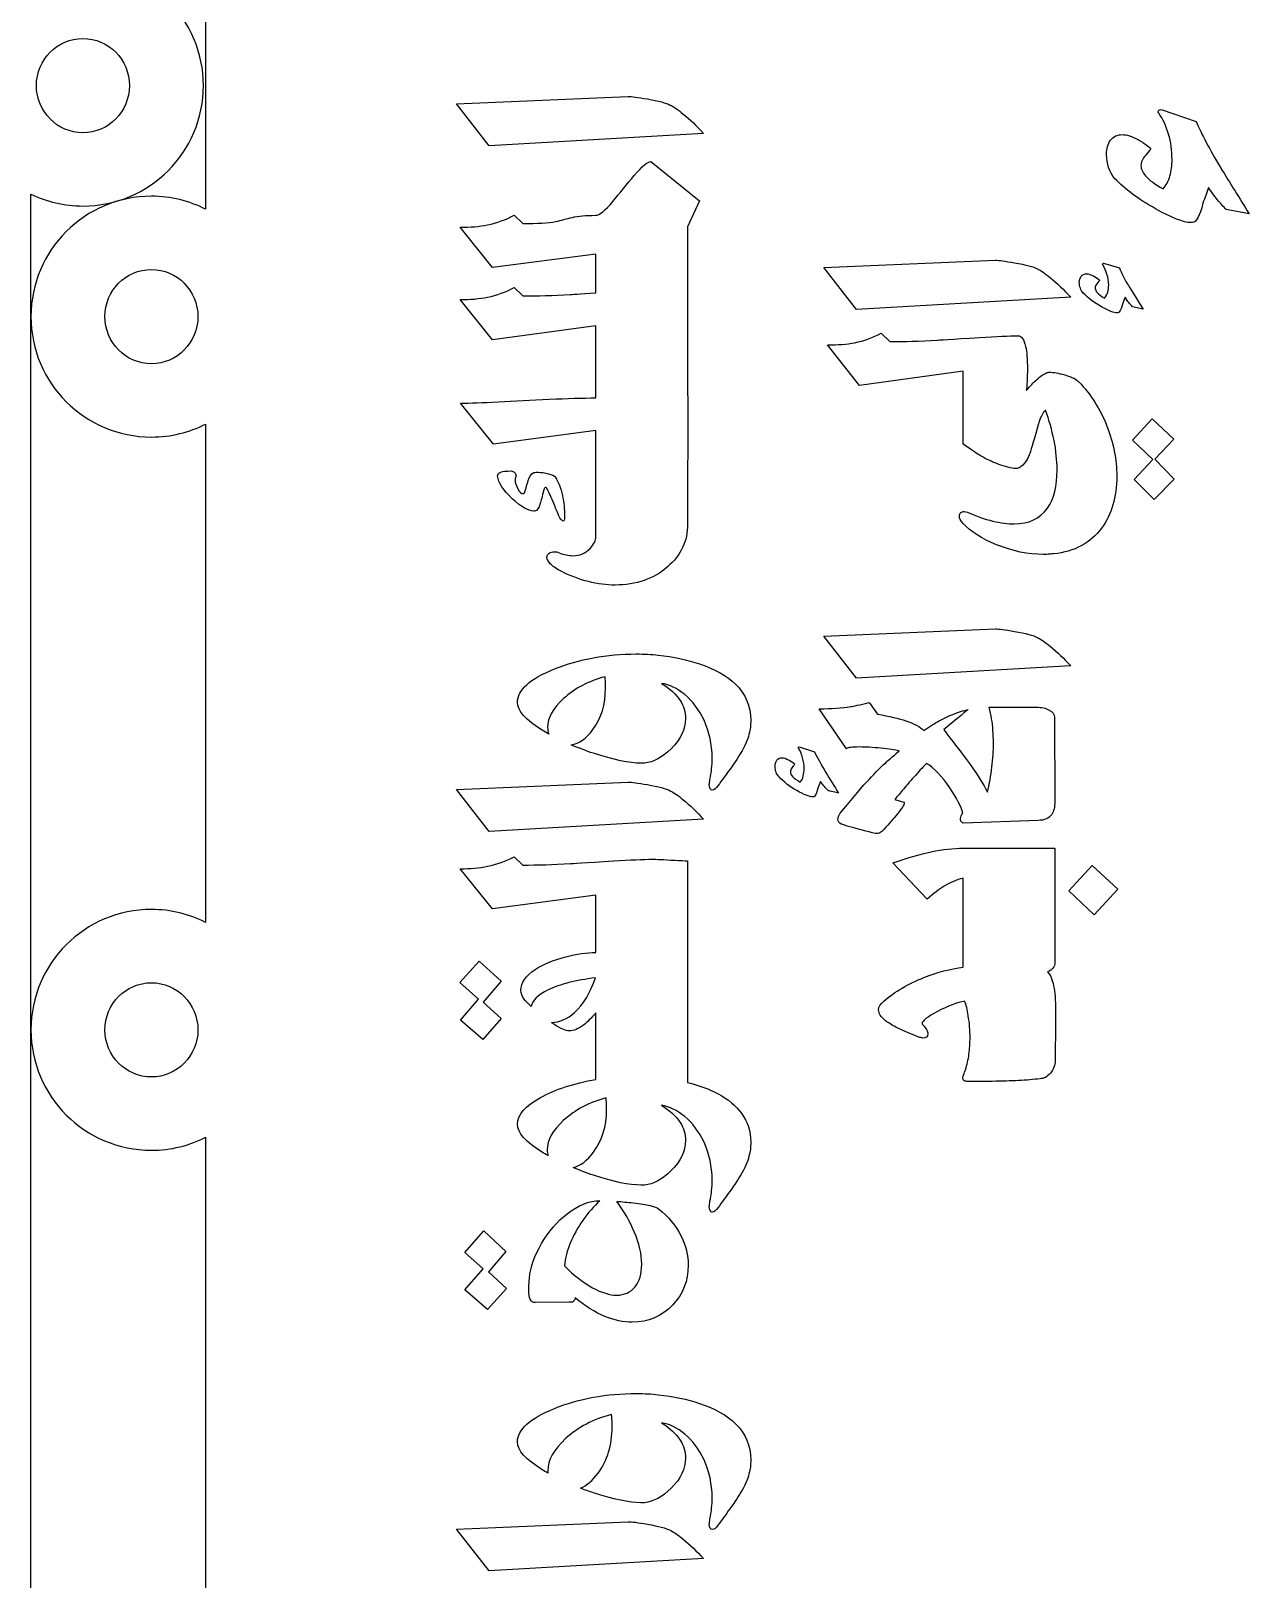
# Model space of a CAD drawing. Extents: x 0 to 978, y 1133 to 1701.
# Drawn here: x 637.2 to 744, y 1254.4 to 1390.2 of the extents above; entities that cross this region are included whole.
import ezdxf

# ---------------------------------------------------------------- set-up
doc = ezdxf.new("R2010")
doc.units = 0
doc.layers.add('H0115_Printing_02', color=7, linetype='CONTINUOUS')

msp = doc.modelspace()

# ---------------------------------------------------------------- linework, layer by layer
at = {"layer": 'H0115_Printing_02', "color": 1}
for points in [[(652.548984, 1434.769064), (652.548984, 1374.594066)], [(674.562983, 1383.834065), (689.611983, 1384.482065)], [(696.210983, 1381.240065), (677.427983, 1380.162065), (674.562983, 1383.834065)], [(736.329982, 1383.325065), (739.408982, 1382.298065)], [(691.591983, 1378.778066), (695.860983, 1375.324066), (694.819983, 1373.046066), (694.819983, 1367.359066)], [(637.237884, 1251.094669), (637.237884, 1375.912666)], [(744.046981, 1374.190066), (742.052981, 1374.564066)], [(686.773983, 1370.636066), (677.700983, 1369.488066), (674.886983, 1373.002066)], [(679.601983, 1374.054066), (680.355983, 1373.327066)], [(739.092982, 1373.420066), (738.915982, 1373.420066)], [(686.782983, 1369.506066), (686.782983, 1370.417066)], [(728.408982, 1366.869066), (709.623982, 1365.791066), (706.757982, 1369.463066), (721.807982, 1370.111066)], [(731.283982, 1369.866066), (732.676982, 1369.437066)], [(679.602983, 1367.709066), (680.355983, 1366.982066)], [(686.773983, 1358.035066), (686.773983, 1358.394066), (686.773983, 1359.445066), (686.773983, 1364.353066), (677.700983, 1363.144066), (674.886983, 1366.658066)], [(694.819983, 1367.359066), (694.819983, 1366.079066), (694.819983, 1358.394066), (694.793983, 1358.394066), (694.793983, 1358.227066), (694.845983, 1358.227066), (694.819983, 1346.984066)], [(732.544982, 1365.493066), (732.483982, 1365.493066)], [(734.769982, 1365.817066), (733.823982, 1366.036066)], [(711.797982, 1363.723066), (712.551982, 1362.978066)], [(718.968982, 1353.986066), (718.968982, 1359.595066), (718.968982, 1360.375066), (709.895982, 1359.113066), (707.081982, 1362.680066)], [(686.773983, 1345.889066), (686.773983, 1355.169066), (677.805983, 1353.986066), (674.912983, 1357.579066)], [(652.548984, 1355.740066), (652.548984, 1312.030067)], [(681.400983, 1348.115066), (681.321983, 1348.115066)], [(684.030983, 1347.685066), (684.030983, 1347.571066)], [(728.406982, 1334.533067), (709.623982, 1333.455067), (706.757982, 1337.127067), (721.806982, 1337.775067)], [(687.618983, 1332.567067), (687.618983, 1332.819067)], [(710.729982, 1331.308067), (711.457982, 1330.291067)], [(721.261982, 1330.904067), (725.139982, 1330.904067), (725.402982, 1330.904067)], [(708.740982, 1327.259067), (706.355982, 1330.773067)], [(726.988982, 1330.020067), (727.015982, 1322.615067)], [(704.612982, 1327.417067), (705.952982, 1326.987067)], [(691.033983, 1325.997067), (690.717983, 1325.997067)], [(674.562983, 1323.684067), (689.611983, 1324.332067)], [(696.210983, 1321.090067), (677.427983, 1320.012067), (674.562983, 1323.684067)], [(705.873982, 1323.044067), (705.794982, 1323.044067)], [(712.982982, 1322.807067), (713.762982, 1322.562067)], [(725.542982, 1320.976067), (718.968982, 1320.739067)], [(711.369982, 1319.828067), (711.291982, 1319.828067)], [(679.602983, 1317.786067), (680.355983, 1317.059067)], [(694.819983, 1317.435067), (694.819983, 1309.391067), (694.819983, 1308.470067), (694.819983, 1298.718068), (694.793983, 1298.718068), (694.793983, 1297.999068)], [(715.830982, 1314.062067), (712.822982, 1317.252067)], [(718.967982, 1318.540067), (727.015982, 1318.540067), (727.015982, 1310.732067)], [(686.773983, 1309.391067), (686.773983, 1314.429067), (677.700983, 1313.220067), (674.886983, 1316.734067)], [(718.968982, 1308.103067), (718.968982, 1308.593067), (718.968982, 1310.732067), (718.968982, 1315.911067)], [(727.015982, 1310.732067), (727.015982, 1308.593067), (727.015982, 1308.506067)], [(686.773983, 1298.253068), (686.773983, 1298.718068), (686.773983, 1299.795068), (686.773983, 1304.107067)], [(715.375982, 1303.143067), (715.427982, 1303.064067)], [(687.709983, 1295.595068), (687.709983, 1295.853068)], [(652.548984, 1293.176068), (652.548984, 1233.086069)], [(691.033983, 1288.982068), (690.717983, 1288.982068)], [(684.573983, 1278.702068), (684.433983, 1278.702068), (681.488983, 1278.676068), (681.436983, 1278.676068)], [(688.198983, 1267.748068), (688.198983, 1268.028068)], [(691.033983, 1261.124068), (690.717983, 1261.124068)], [(696.210983, 1256.216069), (677.427983, 1255.138069), (674.562983, 1258.810069), (689.611983, 1259.459069)]]:
    msp.add_lwpolyline(points, dxfattribs=at)
for points in [[(637.715884, 1385.432665)], [(740.000981, 1375.117066)], [(723.482982, 1369.892066)], [(643.725984, 1365.167066)], [(735.560982, 1356.212066), (737.453982, 1354.416066), (735.788982, 1352.672066), (737.486982, 1350.902066), (735.735982, 1349.132066), (733.983982, 1350.875066), (735.621982, 1352.646066), (733.816982, 1354.337066)], [(683.754983, 1347.330066)], [(726.376982, 1348.378066)], [(696.923983, 1325.510067)], [(706.249982, 1323.815067)], [(730.280982, 1317.019067), (732.543982, 1314.947067), (730.475982, 1312.693067), (728.249982, 1314.791067)], [(676.543983, 1308.637067), (678.455983, 1306.868067), (676.895983, 1305.045067), (678.482983, 1303.599067), (676.869983, 1301.767067), (674.888983, 1303.459067), (676.466983, 1305.281067), (674.833983, 1306.762067)], [(643.725984, 1302.603067)], [(694.162983, 1294.476068)], [(675.289983, 1279.806068), (676.893983, 1281.629068), (675.289983, 1283.075068), (676.946983, 1284.986068), (678.885983, 1283.154068), (677.351983, 1281.384068), (678.937983, 1279.912068), (677.271983, 1278.063068)], [(689.963983, 1276.958068)], [(692.242983, 1270.597068)], [(694.440983, 1257.916069)]]:
    msp.add_lwpolyline(points, close=True, dxfattribs=at)
for points in [[(652.356884, 1385.432665), (652.356884, 1391.266665), (647.626884, 1395.995665), (641.791884, 1395.995665)], [(637.715884, 1385.432665), (637.715884, 1387.714665), (639.540884, 1389.564665), (641.791884, 1389.564665)], [(641.791884, 1389.564665), (644.042884, 1389.564665), (645.867884, 1387.714665), (645.867884, 1385.432665)], [(641.791884, 1381.300665), (639.540884, 1381.300665), (637.715884, 1383.150665), (637.715884, 1385.432665)], [(645.867884, 1385.432665), (645.867884, 1383.150665), (644.042884, 1381.300665), (641.791884, 1381.300665)], [(641.791884, 1374.869666), (647.626884, 1374.869666), (652.356884, 1379.598666), (652.356884, 1385.432665)], [(689.611983, 1384.482065), (689.891983, 1384.482065), (690.449983, 1384.409065), (691.285983, 1384.263065)], [(691.285983, 1384.263065), (692.284983, 1384.088065), (692.953983, 1383.910065), (693.292983, 1383.729065)], [(693.292983, 1383.729065), (693.573983, 1383.600065), (693.955983, 1383.337065), (694.440983, 1382.940065)], [(694.440983, 1382.940065), (695.025983, 1382.461065), (695.615983, 1381.894065), (696.210983, 1381.240065)], [(736.132982, 1383.008065), (736.053982, 1383.087065), (736.043982, 1383.161065), (736.103982, 1383.225065)], [(736.103982, 1383.225065), (736.161982, 1383.291065), (736.238982, 1383.325065), (736.329982, 1383.325065)], [(736.991982, 1381.174065), (736.787982, 1381.871065), (736.501982, 1382.482065), (736.132982, 1383.008065)], [(731.909982, 1380.651065), (732.145982, 1380.974065), (732.489982, 1381.134065), (732.936982, 1381.134065)], [(732.936982, 1381.134065), (733.304982, 1381.134065), (733.764982, 1380.987065), (734.316982, 1380.691065)], [(737.296982, 1378.965066), (737.296982, 1379.740066), (737.195982, 1380.477065), (736.991982, 1381.174065)], [(739.408982, 1382.298065), (739.881982, 1381.180065), (740.592981, 1379.832066), (741.539981, 1378.253066)], [(731.554982, 1379.398066), (731.554982, 1379.911066), (731.672982, 1380.329065), (731.909982, 1380.651065)], [(734.316982, 1380.691065), (734.869982, 1380.394065), (735.238982, 1380.122065), (735.422982, 1379.872066)], [(735.422982, 1379.872066), (735.264982, 1379.675066), (735.120982, 1379.496066), (734.988982, 1379.339066)], [(690.137983, 1377.550066), (690.832983, 1378.368066), (691.317983, 1378.778066), (691.591983, 1378.778066)], [(732.285982, 1377.267066), (731.797982, 1377.872066), (731.554982, 1378.583066), (731.554982, 1379.398066)], [(734.988982, 1379.339066), (734.712982, 1379.010066), (734.573982, 1378.708066), (734.573982, 1378.432066)], [(734.573982, 1378.432066), (734.573982, 1378.128066), (734.704982, 1377.826066), (734.968982, 1377.523066)], [(737.109982, 1377.504066), (737.234982, 1377.951066), (737.296982, 1378.437066), (737.296982, 1378.965066)], [(688.270983, 1375.272066), (688.895983, 1376.032066), (689.517983, 1376.791066), (690.137983, 1377.550066)], [(735.856982, 1374.624066), (734.316982, 1375.492066), (733.126982, 1376.373066), (732.285982, 1377.267066)], [(734.968982, 1377.523066), (735.297982, 1377.142066), (735.810982, 1376.761066), (736.507982, 1376.379066)], [(736.507982, 1376.379066), (736.783982, 1376.682066), (736.984982, 1377.058066), (737.109982, 1377.504066)], [(741.539981, 1378.253066), (742.381981, 1376.899066), (743.217981, 1375.544066), (744.046981, 1374.190066)], [(637.237884, 1375.912666), (638.617884, 1375.251666), (640.158884, 1374.869666), (641.791884, 1374.869666)], [(647.801984, 1375.729066), (641.967984, 1375.729066), (637.237984, 1371.000066), (637.237984, 1365.167066)], [(652.548984, 1374.594066), (651.120984, 1375.314066), (649.510984, 1375.729066), (647.801984, 1375.729066)], [(740.494981, 1376.498066), (740.336981, 1376.037066), (740.172981, 1375.577066), (740.000981, 1375.117066)], [(741.283981, 1375.413066), (740.994981, 1375.768066), (740.731981, 1376.129066), (740.494981, 1376.498066)], [(686.771983, 1374.054066), (687.069983, 1374.054066), (687.569983, 1374.460066), (688.270983, 1375.272066)], [(738.915982, 1373.420066), (738.310982, 1373.420066), (737.291982, 1373.820066), (735.856982, 1374.624066)], [(740.000981, 1375.117066), (739.723982, 1373.986066), (739.421982, 1373.420066), (739.092982, 1373.420066)], [(742.052981, 1374.564066), (741.789981, 1374.827066), (741.533981, 1375.110066), (741.283981, 1375.413066)], [(674.886983, 1373.002066), (675.762983, 1373.002066), (676.557983, 1373.075066), (677.270983, 1373.221066)], [(677.270983, 1373.221066), (678.094983, 1373.391066), (678.871983, 1373.668066), (679.601983, 1374.054066)], [(680.355983, 1373.327066), (681.623983, 1373.327066), (682.593983, 1373.388066), (683.265983, 1373.511066)], [(683.265983, 1373.511066), (683.727983, 1373.627066), (684.208983, 1373.747066), (684.711983, 1373.870066)], [(684.711983, 1373.870066), (685.214983, 1373.993066), (685.900983, 1374.054066), (686.771983, 1374.054066)], [(686.782983, 1370.417066), (686.776983, 1370.551066), (686.773983, 1370.624066), (686.773983, 1370.636066)], [(643.725984, 1365.167066), (643.725984, 1367.449066), (645.550984, 1369.299066), (647.801984, 1369.299066)], [(647.801984, 1369.299066), (650.052984, 1369.299066), (651.877984, 1367.449066), (651.877984, 1365.167066)], [(686.777983, 1367.609066), (686.780983, 1368.132066), (686.782983, 1368.764066), (686.782983, 1369.506066)], [(721.807982, 1370.111066), (722.088982, 1370.111066), (722.646982, 1370.038066), (723.482982, 1369.892066)], [(723.482982, 1369.892066), (724.481982, 1369.717066), (725.150982, 1369.539066), (725.489982, 1369.357066)], [(725.489982, 1369.357066), (725.770982, 1369.229066), (726.153982, 1368.966066), (726.637982, 1368.569066)], [(729.329982, 1368.705066), (729.440982, 1368.853066), (729.606982, 1368.928066), (729.828982, 1368.928066)], [(729.828982, 1368.928066), (729.974982, 1368.928066), (730.178982, 1368.855066), (730.442982, 1368.709066)], [(731.204982, 1369.760066), (731.192982, 1369.795066), (731.219982, 1369.830066), (731.283982, 1369.866066)], [(731.585982, 1368.906066), (731.483982, 1369.231066), (731.356982, 1369.515066), (731.204982, 1369.760066)], [(731.739982, 1367.938066), (731.739982, 1368.259066), (731.688982, 1368.582066), (731.585982, 1368.906066)], [(732.676982, 1369.437066), (732.857982, 1368.998066), (733.082982, 1368.545066), (733.350982, 1368.078066)], [(677.270983, 1366.877066), (678.094983, 1367.047066), (678.872983, 1367.324066), (679.602983, 1367.709066)], [(686.776983, 1367.253066), (686.777983, 1367.373066), (686.777983, 1367.487066), (686.777983, 1367.609066)], [(726.637982, 1368.569066), (727.222982, 1368.090066), (727.812982, 1367.523066), (728.408982, 1366.869066)], [(729.162982, 1368.148066), (729.162982, 1368.370066), (729.218982, 1368.556066), (729.329982, 1368.705066)], [(729.254982, 1367.657066), (729.192982, 1367.827066), (729.162982, 1367.991066), (729.162982, 1368.148066)], [(729.512982, 1367.237066), (729.401982, 1367.348066), (729.315982, 1367.488066), (729.254982, 1367.657066)], [(730.442982, 1368.709066), (730.664982, 1368.586066), (730.827982, 1368.473066), (730.933982, 1368.367066)], [(730.696982, 1368.034066), (730.603982, 1367.912066), (730.556982, 1367.798066), (730.556982, 1367.693066)], [(730.556982, 1367.693066), (730.556982, 1367.558066), (730.615982, 1367.418066), (730.735982, 1367.272066)], [(730.933982, 1368.367066), (730.938982, 1368.355066), (730.859982, 1368.245066), (730.696982, 1368.034066)], [(731.651982, 1367.311066), (731.710982, 1367.501066), (731.739982, 1367.710066), (731.739982, 1367.938066)], [(733.350982, 1368.078066), (733.397982, 1367.991066), (733.870982, 1367.237066), (734.769982, 1365.817066)], [(674.886983, 1366.658066), (675.763983, 1366.658066), (676.557983, 1366.731066), (677.270983, 1366.877066)], [(680.355983, 1366.982066), (681.606983, 1366.982066), (683.006983, 1367.026066), (684.554983, 1367.114066)], [(684.554983, 1367.114066), (684.564983, 1367.114066), (685.309983, 1367.160066), (686.776983, 1367.253066)], [(731.124982, 1366.028066), (730.447982, 1366.413066), (729.910982, 1366.816066), (729.512982, 1367.237066)], [(730.735982, 1367.272066), (730.855982, 1367.126066), (731.064982, 1366.962066), (731.362982, 1366.781066)], [(731.362982, 1366.781066), (731.496982, 1366.944066), (731.593982, 1367.121066), (731.651982, 1367.311066)], [(732.947982, 1366.273066), (732.818982, 1365.776066), (732.684982, 1365.516066), (732.544982, 1365.493066)], [(733.184982, 1366.869066), (733.101982, 1366.670066), (733.023982, 1366.471066), (732.947982, 1366.273066)], [(733.499982, 1366.395066), (733.411982, 1366.506066), (733.306982, 1366.664066), (733.184982, 1366.869066)], [(733.823982, 1366.036066), (733.695982, 1366.165066), (733.587982, 1366.285066), (733.499982, 1366.395066)], [(637.237984, 1365.167066), (637.237984, 1359.333066), (641.967984, 1354.604066), (647.801984, 1354.604066)], [(647.801984, 1361.035066), (645.550984, 1361.035066), (643.725984, 1362.885066), (643.725984, 1365.167066)], [(651.877984, 1365.167066), (651.877984, 1362.885066), (650.052984, 1361.035066), (647.801984, 1361.035066)], [(732.483982, 1365.493066), (732.208982, 1365.493066), (731.755982, 1365.671066), (731.124982, 1366.028066)], [(709.465982, 1362.881066), (710.295982, 1363.045066), (711.072982, 1363.325066), (711.797982, 1363.723066)], [(720.414982, 1363.345066), (721.881982, 1363.439066), (723.009982, 1363.486066), (723.798982, 1363.486066)], [(723.798982, 1363.486066), (724.102982, 1363.486066), (724.321982, 1363.173066), (724.455982, 1362.548066)], [(707.081982, 1362.680066), (707.992982, 1362.680066), (708.787982, 1362.747066), (709.465982, 1362.881066)], [(712.551982, 1362.978066), (713.790982, 1362.978066), (715.172982, 1363.021066), (716.697982, 1363.109066)], [(716.697982, 1363.109066), (716.703982, 1363.109066), (717.942982, 1363.188066), (720.414982, 1363.345066)], [(724.455982, 1362.548066), (724.561982, 1362.064066), (724.613982, 1361.409066), (724.613982, 1360.585066)], [(724.517982, 1358.710066), (724.843982, 1359.078066), (725.144982, 1359.385066), (725.418982, 1359.630066)], [(724.582982, 1359.485066), (724.562982, 1359.126066), (724.540982, 1358.868066), (724.517982, 1358.710066)], [(724.613982, 1360.585066), (724.613982, 1360.211066), (724.603982, 1359.845066), (724.582982, 1359.485066)], [(725.418982, 1359.630066), (725.763982, 1359.940066), (726.069982, 1360.150066), (726.338982, 1360.261066)], [(726.338982, 1360.261066), (726.350982, 1360.261066), (726.380982, 1360.267066), (726.430982, 1360.278066)], [(726.430982, 1360.278066), (726.479982, 1360.290066), (726.513982, 1360.296066), (726.530982, 1360.296066)], [(726.530982, 1360.296066), (726.880982, 1360.296066), (727.333982, 1360.214066), (727.888982, 1360.051066)], [(727.888982, 1360.051066), (728.517982, 1359.864066), (728.932982, 1359.659066), (729.130982, 1359.437066)], [(729.130982, 1359.437066), (730.181982, 1358.351066), (731.001982, 1357.054066), (731.591982, 1355.547066)], [(682.675983, 1357.917066), (684.239983, 1357.995066), (685.604983, 1358.035066), (686.773983, 1358.035066)], [(674.912983, 1357.579066), (675.713983, 1357.579066), (676.816983, 1357.615066), (678.221983, 1357.689066)], [(678.221983, 1357.689066), (679.627983, 1357.762066), (681.111983, 1357.838066), (682.675983, 1357.917066)], [(726.201982, 1356.966066), (725.961982, 1356.802066), (725.716982, 1356.265066), (725.465982, 1355.354066)], [(726.945982, 1354.315066), (726.764982, 1355.212066), (726.516982, 1356.096066), (726.201982, 1356.966066)], [(647.801984, 1354.604066), (649.510984, 1354.604066), (651.120984, 1355.019066), (652.548984, 1355.740066)], [(725.465982, 1355.354066), (725.121982, 1354.097066), (724.887982, 1353.324066), (724.764982, 1353.031066)], [(731.591982, 1355.547066), (732.163982, 1354.091066), (732.448982, 1352.634066), (732.448982, 1351.173066)], [(720.387982, 1353.031066), (720.071982, 1353.218066), (719.599982, 1353.537066), (718.968982, 1353.986066)], [(727.216982, 1351.735066), (727.216982, 1352.558066), (727.126982, 1353.418066), (726.945982, 1354.315066)], [(721.757982, 1352.339066), (721.311982, 1352.520066), (720.854982, 1352.751066), (720.387982, 1353.031066)], [(724.764982, 1353.031066), (724.432982, 1352.237066), (724.026982, 1351.839066), (723.548982, 1351.839066)], [(678.157983, 1351.200066), (678.157983, 1351.345066), (678.246983, 1351.454066), (678.425983, 1351.524066)], [(679.437983, 1349.192066), (678.648983, 1349.934066), (678.222983, 1350.603066), (678.157983, 1351.200066)], [(678.425983, 1351.524066), (678.603983, 1351.594066), (678.908983, 1351.629066), (679.341983, 1351.629066)], [(679.341983, 1351.629066), (679.446983, 1351.617066), (679.543983, 1351.572066), (679.634983, 1351.493066)], [(679.634983, 1351.493066), (679.725983, 1351.414066), (679.770983, 1351.325066), (679.770983, 1351.226066)], [(679.770983, 1351.226066), (679.752983, 1351.173066), (679.743983, 1351.135066), (679.743983, 1351.111066)], [(680.839983, 1350.788066), (680.950983, 1351.161066), (681.093983, 1351.387066), (681.269983, 1351.463066)], [(681.269983, 1351.463066), (681.298983, 1351.486066), (681.349983, 1351.500066), (681.422983, 1351.506066)], [(681.422983, 1351.506066), (681.495983, 1351.512066), (681.587983, 1351.515066), (681.698983, 1351.515066)], [(681.698983, 1351.515066), (681.996983, 1351.515066), (682.300983, 1351.474066), (682.610983, 1351.392066)], [(682.610983, 1351.392066), (682.919983, 1351.310066), (683.127983, 1351.200066), (683.232983, 1351.059066)], [(723.311982, 1351.866066), (722.722982, 1352.000066), (722.204982, 1352.158066), (721.757982, 1352.339066)], [(723.548982, 1351.839066), (723.442982, 1351.839066), (723.364982, 1351.848066), (723.311982, 1351.866066)], [(726.376982, 1348.378066), (726.936982, 1349.190066), (727.216982, 1350.309066), (727.216982, 1351.735066)], [(679.743983, 1351.111066), (679.708983, 1351.007066), (679.691983, 1350.919066), (679.691983, 1350.849066)], [(679.691983, 1350.849066), (679.691983, 1350.598066), (679.773983, 1350.332066), (679.936983, 1350.052066)], [(679.936983, 1350.052066), (680.100983, 1349.771066), (680.249983, 1349.631066), (680.383983, 1349.631066)], [(680.550983, 1349.798066), (680.696983, 1350.299066), (680.792983, 1350.630066), (680.839983, 1350.788066)], [(682.206983, 1349.964066), (682.061983, 1349.397066), (681.958983, 1348.997066), (681.900983, 1348.763066)], [(682.356983, 1350.183066), (682.303983, 1350.183066), (682.253983, 1350.110066), (682.206983, 1349.964066)], [(682.531983, 1350.017066), (682.461983, 1350.127066), (682.402983, 1350.183066), (682.356983, 1350.183066)], [(683.101983, 1348.728066), (682.867983, 1349.289066), (682.677983, 1349.718066), (682.531983, 1350.017066)], [(683.232983, 1351.059066), (683.489983, 1350.679066), (683.691983, 1350.148066), (683.837983, 1349.464066)], [(732.448982, 1351.173066), (732.448982, 1349.339066), (732.005982, 1347.823066), (731.118982, 1346.625066)], [(681.321983, 1348.115066), (680.830983, 1348.115066), (680.203983, 1348.474066), (679.437983, 1349.192066)], [(680.383983, 1349.631066), (680.466983, 1349.631066), (680.520983, 1349.686066), (680.550983, 1349.798066)], [(681.900983, 1348.763066), (681.794983, 1348.360066), (681.628983, 1348.144066), (681.400983, 1348.115066)], [(683.574983, 1347.571066), (683.370983, 1348.074066), (683.212983, 1348.459066), (683.101983, 1348.728066)], [(683.837983, 1349.464066), (683.965983, 1348.862066), (684.030983, 1348.269066), (684.030983, 1347.685066)], [(683.754983, 1347.330066), (683.692983, 1347.397066), (683.632983, 1347.478066), (683.574983, 1347.571066)], [(683.907983, 1347.230066), (683.866983, 1347.230066), (683.815983, 1347.263066), (683.754983, 1347.330066)], [(684.030983, 1347.571066), (684.030983, 1347.343066), (683.989983, 1347.230066), (683.907983, 1347.230066)], [(718.644982, 1347.686066), (718.656982, 1347.808066), (718.699982, 1347.905066), (718.776982, 1347.975066)], [(718.968982, 1347.011066), (718.752982, 1347.250066), (718.644982, 1347.476066), (718.644982, 1347.686066)], [(718.776982, 1347.975066), (718.852982, 1348.045066), (718.951982, 1348.074066), (719.073982, 1348.062066)], [(719.073982, 1348.062066), (719.178982, 1348.062066), (719.269982, 1348.045066), (719.345982, 1348.010066)], [(719.345982, 1348.010066), (720.127982, 1347.665066), (720.869982, 1347.408066), (721.573982, 1347.239066)], [(721.573982, 1347.239066), (722.276982, 1347.069066), (722.899982, 1346.985066), (723.442982, 1346.985066)], [(723.442982, 1346.985066), (724.756982, 1346.985066), (725.733982, 1347.449066), (726.376982, 1348.378066)], [(686.265983, 1344.829066), (686.604983, 1345.185066), (686.773983, 1345.538066), (686.773983, 1345.889066)], [(694.819983, 1346.984066), (694.819983, 1345.500066), (694.232983, 1344.244066), (693.058983, 1343.216066)], [(721.902982, 1345.162066), (720.629982, 1345.687066), (719.652982, 1346.304066), (718.968982, 1347.011066)], [(731.118982, 1346.625066), (730.142982, 1345.305066), (728.738982, 1344.548066), (726.904982, 1344.356066)], [(682.478983, 1344.058066), (682.490983, 1344.209066), (682.556983, 1344.329066), (682.675983, 1344.416066)], [(682.675983, 1344.416066), (682.795983, 1344.504066), (682.951983, 1344.548066), (683.144983, 1344.548066)], [(683.144983, 1344.548066), (683.267983, 1344.548066), (683.402983, 1344.518066), (683.548983, 1344.460066)], [(683.548983, 1344.460066), (683.980983, 1344.285066), (684.383983, 1344.197066), (684.757983, 1344.197066)], [(684.757983, 1344.197066), (685.359983, 1344.197066), (685.861983, 1344.408066), (686.265983, 1344.829066)], [(726.020982, 1344.303066), (724.671982, 1344.303066), (723.298982, 1344.589066), (721.902982, 1345.162066)], [(682.763983, 1343.492066), (682.573983, 1343.699066), (682.478983, 1343.888066), (682.478983, 1344.058066)], [(683.661983, 1342.857066), (683.253983, 1343.073066), (682.953983, 1343.285066), (682.763983, 1343.492066)], [(693.058983, 1343.216066), (691.842983, 1342.153066), (690.311983, 1341.621066), (688.465983, 1341.621066)], [(726.440982, 1344.320066), (726.282982, 1344.309066), (726.142982, 1344.303066), (726.020982, 1344.303066)], [(726.904982, 1344.356066), (726.753982, 1344.344066), (726.597982, 1344.332066), (726.440982, 1344.320066)], [(686.129983, 1341.919066), (685.331983, 1342.117066), (684.509983, 1342.430066), (683.661983, 1342.857066)], [(688.465983, 1341.621066), (687.705983, 1341.621066), (686.927983, 1341.720066), (686.129983, 1341.919066)], [(721.806982, 1337.775067), (722.086982, 1337.775067), (722.645982, 1337.702067), (723.480982, 1337.556067)], [(723.480982, 1337.556067), (724.479982, 1337.381067), (725.149982, 1337.203067), (725.487982, 1337.021067)], [(725.487982, 1337.021067), (725.768982, 1336.893067), (726.150982, 1336.630067), (726.636982, 1336.233067)], [(683.144983, 1334.265067), (685.306983, 1335.138067), (687.696983, 1335.575067), (690.314983, 1335.575067)], [(690.314983, 1335.575067), (691.033983, 1335.575067), (691.676983, 1335.540067), (692.242983, 1335.470067)], [(692.242983, 1335.470067), (693.581983, 1335.324067), (694.784983, 1335.070067), (695.854983, 1334.708067)], [(726.636982, 1336.233067), (727.220982, 1335.753067), (727.810982, 1335.186067), (728.406982, 1334.533067)], [(679.901983, 1331.334067), (679.901983, 1332.414067), (680.983983, 1333.392067), (683.144983, 1334.265067)], [(687.573983, 1333.573067), (686.133983, 1333.199067), (684.924983, 1332.562067), (683.947983, 1331.665067)], [(687.618983, 1332.819067), (687.618983, 1333.085067), (687.603983, 1333.337067), (687.573983, 1333.573067)], [(695.854983, 1334.708067), (697.215983, 1334.252067), (698.267983, 1333.659067), (699.009983, 1332.928067)], [(686.508983, 1328.941067), (687.248983, 1329.947067), (687.618983, 1331.156067), (687.618983, 1332.567067)], [(694.565983, 1332.008067), (693.905983, 1332.563067), (693.230983, 1332.893067), (692.540983, 1332.999067)], [(692.540983, 1332.999067), (693.277983, 1332.531067), (693.817983, 1332.029067), (694.162983, 1331.491067)], [(699.009983, 1332.928067), (699.903983, 1332.052067), (700.350982, 1330.995067), (700.350982, 1329.756067)], [(682.057983, 1328.888067), (680.620983, 1329.777067), (679.901983, 1330.592067), (679.901983, 1331.334067)], [(683.947983, 1331.665067), (683.010983, 1330.806067), (682.541983, 1329.962067), (682.541983, 1329.133067)], [(694.162983, 1331.491067), (694.478983, 1331.000067), (694.635983, 1330.475067), (694.635983, 1329.914067)], [(696.257983, 1329.756067), (695.830983, 1330.668067), (695.266983, 1331.418067), (694.565983, 1332.008067)], [(706.355982, 1330.773067), (707.431982, 1330.773067), (708.351982, 1330.834067), (709.116982, 1330.957067)], [(709.116982, 1330.957067), (709.350982, 1330.993067), (709.888982, 1331.109067), (710.729982, 1331.308067)], [(721.475982, 1329.895067), (721.420982, 1330.217067), (721.348982, 1330.554067), (721.261982, 1330.904067)], [(725.402982, 1330.904067), (725.852982, 1330.904067), (726.229982, 1330.823067), (726.532982, 1330.659067)], [(694.635983, 1329.914067), (694.635983, 1328.979067), (694.215983, 1328.097067), (693.373983, 1327.267067)], [(696.967983, 1326.452067), (696.967983, 1327.644067), (696.730983, 1328.746067), (696.257983, 1329.756067)], [(700.350982, 1329.756067), (700.350982, 1329.528067), (700.344982, 1329.350067), (700.332982, 1329.222067)], [(711.457982, 1330.291067), (712.497982, 1330.116067), (713.329982, 1329.923067), (713.955982, 1329.713067)], [(713.955982, 1329.713067), (714.679982, 1329.473067), (715.205982, 1329.190067), (715.532982, 1328.863067)], [(715.532982, 1328.863067), (716.012982, 1329.196067), (716.461982, 1329.476067), (716.882982, 1329.704067)], [(716.882982, 1329.704067), (717.513982, 1330.049067), (718.139982, 1330.324067), (718.758982, 1330.528067)], [(719.299982, 1330.607067), (718.627982, 1330.054067), (717.955982, 1329.501067), (717.282982, 1328.946067)], [(718.758982, 1330.528067), (718.982982, 1330.601067), (719.193982, 1330.641067), (719.409982, 1330.693067)], [(719.409982, 1330.693067), (719.372982, 1330.663067), (719.336982, 1330.637067), (719.299982, 1330.607067)], [(721.633982, 1327.740067), (721.633982, 1328.557067), (721.582982, 1329.276067), (721.475982, 1329.895067)], [(726.532982, 1330.659067), (726.836982, 1330.496067), (726.988982, 1330.283067), (726.988982, 1330.020067)], [(682.650983, 1328.549067), (682.451983, 1328.662067), (682.245983, 1328.772067), (682.057983, 1328.888067)], [(682.541983, 1329.133067), (682.541983, 1328.924067), (682.578983, 1328.730067), (682.650983, 1328.549067)], [(684.618983, 1327.593067), (685.299983, 1327.721067), (685.930983, 1328.157067), (686.508983, 1328.941067)], [(700.236982, 1328.705067), (700.148982, 1328.237067), (699.932983, 1327.700067), (699.587983, 1327.092067)], [(700.332982, 1329.222067), (700.321982, 1329.093067), (700.288982, 1328.920067), (700.236982, 1328.705067)], [(717.282982, 1328.946067), (718.034982, 1327.958067), (718.666982, 1327.121067), (719.181982, 1326.435067)], [(686.567983, 1326.860067), (685.874983, 1327.087067), (685.232983, 1327.334067), (684.618983, 1327.593067)], [(690.717983, 1325.997067), (689.707983, 1325.997067), (688.323983, 1326.285067), (686.567983, 1326.860067)], [(693.373983, 1327.267067), (692.602983, 1326.508067), (691.822983, 1326.085067), (691.033983, 1325.997067)], [(699.587983, 1327.092067), (699.324983, 1326.625067), (698.968983, 1326.079067), (698.518983, 1325.454067)], [(704.532982, 1327.311067), (704.491982, 1327.352067), (704.490982, 1327.380067), (704.528982, 1327.395067)], [(704.528982, 1327.395067), (704.566982, 1327.409067), (704.594982, 1327.417067), (704.612982, 1327.417067)], [(704.903982, 1326.475067), (704.813982, 1326.793067), (704.690982, 1327.072067), (704.532982, 1327.311067)], [(705.952982, 1326.987067), (706.180982, 1326.485067), (706.508982, 1325.883067), (706.934982, 1325.182067)], [(709.134982, 1327.386067), (708.953982, 1327.365067), (708.821982, 1327.324067), (708.740982, 1327.259067)], [(709.870982, 1327.417067), (709.561982, 1327.417067), (709.316982, 1327.406067), (709.134982, 1327.386067)], [(711.773982, 1327.303067), (711.059982, 1327.379067), (710.425982, 1327.417067), (709.870982, 1327.417067)], [(713.359982, 1327.066067), (713.014982, 1327.148067), (712.485982, 1327.227067), (711.773982, 1327.303067)], [(712.185982, 1326.032067), (712.359982, 1326.195067), (712.751982, 1326.540067), (713.359982, 1327.066067)], [(721.504982, 1325.644067), (721.591982, 1326.382067), (721.633982, 1327.080067), (721.633982, 1327.740067)], [(696.774983, 1324.577067), (696.844983, 1324.887067), (696.893983, 1325.198067), (696.923983, 1325.510067)], [(696.923983, 1325.510067), (696.952983, 1325.823067), (696.967983, 1326.137067), (696.967983, 1326.452067)], [(698.518983, 1325.454067), (698.168983, 1324.974067), (697.820983, 1324.496067), (697.475983, 1324.016067)], [(702.488982, 1325.699067), (702.488982, 1325.927067), (702.542982, 1326.114067), (702.650982, 1326.260067)], [(702.576982, 1325.204067), (702.518982, 1325.365067), (702.488982, 1325.530067), (702.488982, 1325.699067)], [(702.650982, 1326.260067), (702.759982, 1326.406067), (702.912982, 1326.479067), (703.110982, 1326.479067)], [(703.110982, 1326.479067), (703.251982, 1326.479067), (703.452982, 1326.406067), (703.715982, 1326.260067)], [(703.715982, 1326.260067), (703.938982, 1326.137067), (704.101982, 1326.024067), (704.206982, 1325.918067)], [(703.969982, 1325.585067), (703.876982, 1325.463067), (703.829982, 1325.349067), (703.829982, 1325.244067)], [(704.206982, 1325.918067), (704.212982, 1325.906067), (704.133982, 1325.796067), (703.969982, 1325.585067)], [(705.039982, 1325.515067), (705.039982, 1325.837067), (704.993982, 1326.156067), (704.903982, 1326.475067)], [(704.955982, 1324.867067), (705.011982, 1325.077067), (705.039982, 1325.293067), (705.039982, 1325.515067)], [(710.519982, 1324.350067), (711.074982, 1324.957067), (711.629982, 1325.518067), (712.185982, 1326.032067)], [(715.769982, 1325.971067), (715.530982, 1325.743067), (715.202982, 1325.396067), (714.787982, 1324.928067)], [(717.802982, 1323.842067), (717.107982, 1324.864067), (716.429982, 1325.574067), (715.769982, 1325.971067)], [(719.181982, 1326.435067), (720.156982, 1325.117067), (720.796982, 1324.121067), (721.099982, 1323.448067)], [(721.099982, 1323.448067), (721.285982, 1324.174067), (721.420982, 1324.905067), (721.504982, 1325.644067)], [(689.611983, 1324.332067), (689.891983, 1324.332067), (690.449983, 1324.259067), (691.285983, 1324.113067)], [(691.285983, 1324.113067), (692.284983, 1323.938067), (692.953983, 1323.760067), (693.292983, 1323.579067)], [(696.721983, 1324.121067), (696.721983, 1324.174067), (696.727983, 1324.238067), (696.739983, 1324.314067)], [(696.984983, 1323.639067), (696.809983, 1323.639067), (696.721983, 1323.800067), (696.721983, 1324.121067)], [(696.739983, 1324.314067), (696.750983, 1324.390067), (696.762983, 1324.478067), (696.774983, 1324.577067)], [(702.839982, 1324.788067), (702.722982, 1324.905067), (702.634982, 1325.043067), (702.576982, 1325.204067)], [(704.391982, 1323.592067), (703.748982, 1323.957067), (703.231982, 1324.356067), (702.839982, 1324.788067)], [(703.829982, 1325.244067), (703.829982, 1325.109067), (703.888982, 1324.975067), (704.005982, 1324.840067)], [(704.005982, 1324.840067), (704.145982, 1324.683067), (704.373982, 1324.513067), (704.688982, 1324.332067)], [(704.688982, 1324.332067), (704.811982, 1324.478067), (704.900982, 1324.656067), (704.955982, 1324.867067)], [(706.460982, 1324.385067), (706.390982, 1324.192067), (706.320982, 1324.002067), (706.249982, 1323.815067)], [(706.807982, 1323.938067), (706.687982, 1324.061067), (706.571982, 1324.209067), (706.460982, 1324.385067)], [(706.934982, 1325.182067), (707.308982, 1324.575067), (707.679982, 1323.970067), (708.047982, 1323.368067)], [(708.205982, 1321.598067), (709.047982, 1322.667067), (709.818982, 1323.584067), (710.519982, 1324.350067)], [(714.787982, 1324.928067), (714.431982, 1324.525067), (714.080982, 1324.119067), (713.736982, 1323.710067)], [(693.292983, 1323.579067), (693.573983, 1323.450067), (693.955983, 1323.187067), (694.440983, 1322.790067)], [(694.440983, 1322.790067), (695.025983, 1322.311067), (695.615983, 1321.744067), (696.210983, 1321.090067)], [(697.475983, 1324.016067), (697.306983, 1323.765067), (697.142983, 1323.639067), (696.984983, 1323.639067)], [(705.794982, 1323.044067), (705.502982, 1323.044067), (705.034982, 1323.226067), (704.391982, 1323.592067)], [(706.249982, 1323.815067), (706.121982, 1323.319067), (705.995982, 1323.061067), (705.873982, 1323.044067)], [(707.162982, 1323.579067), (707.045982, 1323.695067), (706.927982, 1323.815067), (706.807982, 1323.938067)], [(707.583982, 1323.477067), (707.355982, 1323.527067), (707.214982, 1323.561067), (707.162982, 1323.579067)], [(708.047982, 1323.368067), (707.966982, 1323.392067), (707.811982, 1323.428067), (707.583982, 1323.477067)], [(713.736982, 1323.710067), (713.485982, 1323.406067), (713.233982, 1323.106067), (712.982982, 1322.807067)], [(718.942982, 1321.598067), (718.802982, 1322.188067), (718.422982, 1322.936067), (717.802982, 1323.842067)], [(707.994982, 1321.063067), (707.994982, 1321.215067), (708.065982, 1321.393067), (708.205982, 1321.598067)], [(713.201982, 1321.528067), (712.897982, 1321.160067), (712.503982, 1320.710067), (712.018982, 1320.178067)], [(713.815982, 1322.483067), (713.815982, 1322.343067), (713.610982, 1322.024067), (713.201982, 1321.528067)], [(713.762982, 1322.562067), (713.797982, 1322.550067), (713.815982, 1322.524067), (713.815982, 1322.483067)], [(718.749982, 1321.142067), (718.749982, 1321.294067), (718.814982, 1321.446067), (718.942982, 1321.598067)], [(726.743982, 1321.502067), (726.503982, 1321.151067), (726.103982, 1320.976067), (725.542982, 1320.976067)], [(727.015982, 1322.615067), (727.015982, 1322.135067), (726.924982, 1321.764067), (726.743982, 1321.502067)], [(708.284982, 1320.660067), (708.091982, 1320.731067), (707.994982, 1320.865067), (707.994982, 1321.063067)], [(709.029982, 1320.415067), (708.702982, 1320.508067), (708.454982, 1320.590067), (708.284982, 1320.660067)], [(711.291982, 1319.828067), (710.536982, 1320.021067), (709.783982, 1320.216067), (709.029982, 1320.415067)], [(712.018982, 1320.178067), (711.790982, 1319.921067), (711.574982, 1319.804067), (711.369982, 1319.828067)], [(718.789982, 1320.906067), (718.751982, 1320.970067), (718.738982, 1321.048067), (718.749982, 1321.142067)], [(718.968982, 1320.739067), (718.887982, 1320.786067), (718.827982, 1320.841067), (718.789982, 1320.906067)], [(677.270983, 1316.953067), (678.094983, 1317.123067), (678.872983, 1317.400067), (679.602983, 1317.786067)], [(684.554983, 1317.190067), (684.566983, 1317.190067), (685.820983, 1317.269067), (688.315983, 1317.427067)], [(688.315983, 1317.427067), (689.799983, 1317.520067), (690.939983, 1317.567067), (691.734983, 1317.567067)], [(691.734983, 1317.567067), (692.067983, 1317.567067), (692.718983, 1317.537067), (693.688983, 1317.479067)], [(693.688983, 1317.479067), (694.174983, 1317.450067), (694.551983, 1317.435067), (694.819983, 1317.435067)], [(712.822982, 1317.252067), (715.259982, 1318.111067), (717.307982, 1318.540067), (718.967982, 1318.540067)], [(674.886983, 1316.734067), (675.763983, 1316.734067), (676.557983, 1316.808067), (677.270983, 1316.953067)], [(680.355983, 1317.059067), (681.606983, 1317.059067), (683.006983, 1317.102067), (684.554983, 1317.190067)], [(718.968982, 1315.911067), (718.396982, 1315.765067), (717.843982, 1315.529067), (717.311982, 1315.201067)], [(717.311982, 1315.201067), (716.867982, 1314.927067), (716.373982, 1314.547067), (715.830982, 1314.062067)], [(647.801984, 1313.165067), (641.967984, 1313.165067), (637.237984, 1308.436067), (637.237984, 1302.603067)], [(652.548984, 1312.030067), (651.120984, 1312.750067), (649.510984, 1313.165067), (647.801984, 1313.165067)], [(684.135983, 1309.015067), (685.105983, 1309.266067), (685.984983, 1309.391067), (686.773983, 1309.391067)], [(680.199983, 1306.061067), (680.199983, 1306.733067), (680.611983, 1307.343067), (681.436983, 1307.893067)], [(681.436983, 1307.893067), (682.124983, 1308.354067), (683.025983, 1308.728067), (684.135983, 1309.015067)], [(715.541982, 1307.192067), (716.733982, 1307.665067), (717.876982, 1307.968067), (718.968982, 1308.103067)], [(727.015982, 1308.506067), (727.015982, 1308.120067), (726.801982, 1307.852067), (726.375982, 1307.700067)], [(643.725984, 1302.603067), (643.725984, 1304.885067), (645.550984, 1306.735067), (647.801984, 1306.735067)], [(647.801984, 1306.735067), (650.052984, 1306.735067), (651.877984, 1304.885067), (651.877984, 1302.603067)], [(686.732983, 1307.167067), (684.999983, 1306.960067), (683.619983, 1306.604067), (682.593983, 1306.100067)], [(684.906983, 1304.135067), (685.679983, 1304.836067), (686.288983, 1305.847067), (686.732983, 1307.167067)], [(712.044982, 1305.150067), (712.997982, 1305.962067), (714.162982, 1306.642067), (715.541982, 1307.192067)], [(726.375982, 1307.700067), (726.655982, 1307.390067), (726.848982, 1306.902067), (726.953982, 1306.236067)], [(680.498983, 1305.281067), (680.299983, 1305.550067), (680.199983, 1305.810067), (680.199983, 1306.061067)], [(681.095983, 1304.659067), (680.838983, 1304.893067), (680.627983, 1305.106067), (680.498983, 1305.281067)], [(682.593983, 1306.100067), (681.677983, 1305.648067), (681.194983, 1305.167067), (681.095983, 1304.659067)], [(711.562982, 1304.352067), (711.562982, 1304.621067), (711.723982, 1304.887067), (712.044982, 1305.150067)], [(719.126982, 1305.124067), (718.431982, 1304.989067), (717.632982, 1304.686067), (716.729982, 1304.212067)], [(719.424982, 1303.853067), (719.343982, 1304.367067), (719.243982, 1304.790067), (719.126982, 1305.124067)], [(726.953982, 1306.236067), (727.041982, 1305.693067), (727.085982, 1304.907067), (727.085982, 1303.879067)], [(682.882983, 1303.246067), (683.586983, 1303.268067), (684.260983, 1303.559067), (684.906983, 1304.135067)], [(686.773983, 1304.107067), (686.364983, 1303.622067), (685.999983, 1303.257067), (685.677983, 1303.012067)], [(712.176982, 1303.406067), (711.767982, 1303.733067), (711.562982, 1304.049067), (711.562982, 1304.352067)], [(716.729982, 1304.212067), (715.826982, 1303.739067), (715.375982, 1303.383067), (715.375982, 1303.143067)], [(719.582982, 1301.907067), (719.582982, 1302.556067), (719.530982, 1303.205067), (719.424982, 1303.853067)], [(727.085982, 1303.879067), (727.085982, 1303.412067), (727.077982, 1302.704067), (727.063982, 1301.754067)], [(637.237984, 1302.603067), (637.237984, 1296.769068), (641.967984, 1292.040068), (647.801984, 1292.040068)], [(647.801984, 1298.471068), (645.550984, 1298.471068), (643.725984, 1300.321067), (643.725984, 1302.603067)], [(651.877984, 1302.603067), (651.877984, 1300.321067), (650.052984, 1298.471068), (647.801984, 1298.471068)], [(683.144983, 1303.064067), (683.067983, 1303.113067), (682.967983, 1303.189067), (682.882983, 1303.246067)], [(683.872983, 1302.661067), (683.591983, 1302.802067), (683.349983, 1302.936067), (683.144983, 1303.064067)], [(684.433983, 1302.521067), (684.264983, 1302.521067), (684.077983, 1302.567067), (683.872983, 1302.661067)], [(685.677983, 1303.012067), (685.245983, 1302.684067), (684.830983, 1302.521067), (684.433983, 1302.521067)], [(713.201982, 1302.775067), (712.827982, 1302.962067), (712.485982, 1303.172067), (712.176982, 1303.406067)], [(715.103982, 1301.960067), (714.057982, 1302.392067), (713.423982, 1302.664067), (713.201982, 1302.775067)], [(715.427982, 1303.064067), (715.573982, 1302.912067), (715.686982, 1302.765067), (715.765982, 1302.622067)], [(715.765982, 1302.622067), (715.844982, 1302.478067), (715.883982, 1302.357067), (715.883982, 1302.258067)], [(715.454982, 1301.881067), (715.337982, 1301.905067), (715.220982, 1301.931067), (715.103982, 1301.960067)], [(715.883982, 1302.258067), (715.854982, 1302.007067), (715.711982, 1301.881067), (715.454982, 1301.881067)], [(719.490982, 1300.466067), (719.551982, 1300.930067), (719.582982, 1301.411067), (719.582982, 1301.907067)], [(727.063982, 1301.754067), (727.048982, 1300.804067), (727.041982, 1300.187067), (727.041982, 1299.901068)], [(719.178982, 1299.094068), (719.325982, 1299.544068), (719.428982, 1300.001067), (719.490982, 1300.466067)], [(727.041982, 1299.901068), (727.041982, 1299.497068), (726.903982, 1299.132068), (726.629982, 1298.805068)], [(681.909983, 1296.667068), (683.200983, 1297.385068), (684.822983, 1297.914068), (686.773983, 1298.253068)], [(718.942982, 1298.367068), (718.942982, 1298.443068), (718.983982, 1298.580068), (719.065982, 1298.779068)], [(719.056982, 1298.152068), (718.980982, 1298.208068), (718.942982, 1298.279068), (718.942982, 1298.367068)], [(719.065982, 1298.779068), (719.124982, 1298.919068), (719.161982, 1299.024068), (719.178982, 1299.094068)], [(725.726982, 1298.314068), (725.147982, 1298.245068), (724.515982, 1298.192068), (723.829982, 1298.157068)], [(726.629982, 1298.805068), (726.354982, 1298.478068), (726.053982, 1298.314068), (725.726982, 1298.314068)], [(694.793983, 1297.999068), (695.833983, 1297.736068), (696.730983, 1297.403068), (697.484983, 1297.000068)], [(697.484983, 1297.000068), (698.372983, 1296.521068), (699.055983, 1295.954068), (699.535983, 1295.300068)], [(719.424982, 1298.069068), (719.255982, 1298.069068), (719.132982, 1298.097068), (719.056982, 1298.152068)], [(721.523982, 1298.087068), (720.673982, 1298.075068), (719.973982, 1298.069068), (719.424982, 1298.069068)], [(723.829982, 1298.157068), (723.142982, 1298.121068), (722.373982, 1298.098068), (721.523982, 1298.087068)], [(679.901983, 1294.318068), (679.901983, 1295.136068), (680.570983, 1295.919068), (681.909983, 1296.667068)], [(687.664983, 1296.626068), (686.187983, 1296.243068), (684.948983, 1295.590068), (683.946983, 1294.670068)], [(686.572983, 1291.879068), (687.330983, 1292.910068), (687.709983, 1294.149068), (687.709983, 1295.595068)], [(687.709983, 1295.853068), (687.709983, 1296.126068), (687.694983, 1296.384068), (687.664983, 1296.626068)], [(694.565983, 1294.993068), (693.905983, 1295.548068), (693.230983, 1295.878068), (692.540983, 1295.983068)], [(692.540983, 1295.983068), (693.277983, 1295.516068), (693.817983, 1295.014068), (694.162983, 1294.476068)], [(682.057983, 1291.873068), (680.620983, 1292.761068), (679.901983, 1293.576068), (679.901983, 1294.318068)], [(683.946983, 1294.670068), (682.986983, 1293.791068), (682.505983, 1292.926068), (682.505983, 1292.076068)], [(694.162983, 1294.476068), (694.478983, 1293.985068), (694.635983, 1293.460068), (694.635983, 1292.898068)], [(696.257983, 1292.741068), (695.830983, 1293.652068), (695.266983, 1294.403068), (694.565983, 1294.993068)], [(699.535983, 1295.300068), (700.078982, 1294.552068), (700.350982, 1293.699068), (700.350982, 1292.741068)], [(647.801984, 1292.040068), (649.510984, 1292.040068), (651.120984, 1292.455068), (652.548984, 1293.176068)], [(694.635983, 1292.898068), (694.635983, 1291.964068), (694.215983, 1291.081068), (693.373983, 1290.252068)], [(682.590983, 1291.569068), (682.412983, 1291.670068), (682.226983, 1291.768068), (682.057983, 1291.873068)], [(682.505983, 1292.076068), (682.505983, 1291.895068), (682.538983, 1291.728068), (682.590983, 1291.569068)], [(684.767983, 1290.516068), (685.414983, 1290.679068), (686.017983, 1291.126068), (686.572983, 1291.879068)], [(696.967983, 1289.437068), (696.967983, 1290.629068), (696.730983, 1291.730068), (696.257983, 1292.741068)], [(700.236982, 1291.689068), (700.148982, 1291.222068), (699.932983, 1290.684068), (699.587983, 1290.077068)], [(700.332982, 1292.206068), (700.321982, 1292.078068), (700.288982, 1291.905068), (700.236982, 1291.689068)], [(700.350982, 1292.741068), (700.350982, 1292.513068), (700.344982, 1292.335068), (700.332982, 1292.206068)], [(686.567983, 1289.845068), (685.930983, 1290.053068), (685.337983, 1290.280068), (684.767983, 1290.516068)], [(693.373983, 1290.252068), (692.602983, 1289.492068), (691.822983, 1289.069068), (691.033983, 1288.982068)], [(690.717983, 1288.982068), (689.707983, 1288.982068), (688.323983, 1289.269068), (686.567983, 1289.845068)], [(696.923983, 1288.495068), (696.952983, 1288.808068), (696.967983, 1289.121068), (696.967983, 1289.437068)], [(699.587983, 1290.077068), (699.324983, 1289.609068), (698.968983, 1289.063068), (698.518983, 1288.438068)], [(684.257983, 1286.475068), (685.216983, 1287.226068), (686.169983, 1287.602068), (687.115983, 1287.611068)], [(687.115983, 1287.611068), (686.596983, 1287.132068), (686.096983, 1286.563068), (685.622983, 1285.880068)], [(690.140983, 1284.889068), (689.766983, 1285.776068), (689.250983, 1286.666068), (688.600983, 1287.559068)], [(688.600983, 1287.559068), (689.061983, 1287.527068), (689.542983, 1287.483068), (690.051983, 1287.422068)], [(690.051983, 1287.422068), (691.290983, 1287.276068), (692.029983, 1287.106068), (692.269983, 1286.913068)], [(696.739983, 1287.299068), (696.750983, 1287.375068), (696.762983, 1287.462068), (696.774983, 1287.562068)], [(696.774983, 1287.562068), (696.844983, 1287.871068), (696.893983, 1288.183068), (696.923983, 1288.495068)], [(698.518983, 1288.438068), (698.168983, 1287.959068), (697.820983, 1287.480068), (697.475983, 1287.001068)], [(682.013983, 1283.855068), (682.627983, 1284.912068), (683.375983, 1285.786068), (684.257983, 1286.475068)], [(692.269983, 1286.913068), (693.139983, 1286.212068), (693.800983, 1285.409068), (694.250983, 1284.504068)], [(696.721983, 1287.106068), (696.721983, 1287.158068), (696.727983, 1287.223068), (696.739983, 1287.299068)], [(696.984983, 1286.624068), (696.809983, 1286.624068), (696.721983, 1286.785068), (696.721983, 1287.106068)], [(697.475983, 1287.001068), (697.306983, 1286.750068), (697.142983, 1286.624068), (696.984983, 1286.624068)], [(685.622983, 1285.880068), (684.704983, 1284.571068), (684.167983, 1283.244068), (684.010983, 1281.901068)], [(690.795983, 1282.052068), (690.795983, 1282.913068), (690.577983, 1283.859068), (690.140983, 1284.889068)], [(680.945983, 1280.823068), (681.044983, 1281.787068), (681.400983, 1282.797068), (682.013983, 1283.855068)], [(694.250983, 1284.504068), (694.665983, 1283.674068), (694.872983, 1282.824068), (694.872983, 1281.953068)], [(690.208983, 1280.053068), (690.599983, 1280.534068), (690.795983, 1281.201068), (690.795983, 1282.052068)], [(694.872983, 1281.953068), (694.872983, 1280.581068), (694.413983, 1279.412068), (693.496983, 1278.448068)], [(680.901983, 1280.148068), (680.930983, 1280.563068), (680.945983, 1280.788068), (680.945983, 1280.823068)], [(684.010983, 1281.901068), (684.861983, 1281.050068), (685.687983, 1280.409068), (686.488983, 1279.978068)], [(680.892983, 1279.806068), (680.892983, 1279.953068), (680.895983, 1280.066068), (680.901983, 1280.148068)], [(681.019983, 1278.965068), (680.935983, 1279.158068), (680.892983, 1279.439068), (680.892983, 1279.806068)], [(686.488983, 1279.978068), (687.288983, 1279.546068), (687.985983, 1279.331068), (688.578983, 1279.331068)], [(688.578983, 1279.331068), (689.273983, 1279.331068), (689.815983, 1279.572068), (690.208983, 1280.053068)], [(681.436983, 1278.676068), (681.243983, 1278.676068), (681.104983, 1278.772068), (681.019983, 1278.965068)], [(684.810983, 1278.772068), (684.757983, 1278.726068), (684.678983, 1278.702068), (684.573983, 1278.702068)], [(684.950983, 1279.105068), (684.909983, 1278.930068), (684.863983, 1278.819068), (684.810983, 1278.772068)], [(687.571983, 1277.458068), (686.694983, 1277.820068), (685.821983, 1278.369068), (684.950983, 1279.105068)], [(693.496983, 1278.448068), (692.549983, 1277.455068), (691.372983, 1276.958068), (689.963983, 1276.958068)], [(689.963983, 1276.958068), (689.180983, 1276.958068), (688.383983, 1277.125068), (687.571983, 1277.458068)], [(683.144983, 1269.392068), (685.306983, 1270.265068), (687.696983, 1270.702068), (690.314983, 1270.702068)], [(690.314983, 1270.702068), (691.033983, 1270.702068), (691.676983, 1270.667068), (692.242983, 1270.597068)], [(692.242983, 1270.597068), (693.581983, 1270.451068), (694.784983, 1270.197068), (695.854983, 1269.835068)], [(695.854983, 1269.835068), (697.215983, 1269.379068), (698.267983, 1268.786068), (699.009983, 1268.055068)], [(679.901983, 1266.461068), (679.901983, 1267.541068), (680.983983, 1268.518068), (683.144983, 1269.392068)], [(688.149983, 1268.868068), (686.546983, 1268.451068), (685.201983, 1267.742068), (684.114983, 1266.744068)], [(688.198983, 1268.028068), (688.198983, 1268.324068), (688.182983, 1268.605068), (688.149983, 1268.868068)], [(686.964983, 1263.714068), (687.787983, 1264.833068), (688.198983, 1266.178068), (688.198983, 1267.748068)], [(694.565983, 1267.135068), (693.905983, 1267.690068), (693.230983, 1268.020068), (692.540983, 1268.126068)], [(692.540983, 1268.126068), (693.277983, 1267.658068), (693.817983, 1267.156068), (694.162983, 1266.618068)], [(696.257983, 1264.883068), (695.830983, 1265.795068), (695.266983, 1266.545068), (694.565983, 1267.135068)], [(699.009983, 1268.055068), (699.903983, 1267.179068), (700.350982, 1266.121068), (700.350982, 1264.883068)], [(682.057983, 1264.015068), (680.620983, 1264.903068), (679.901983, 1265.719068), (679.901983, 1266.461068)], [(684.114983, 1266.744068), (683.072983, 1265.789068), (682.550983, 1264.850068), (682.550983, 1263.928068)], [(694.162983, 1266.618068), (694.478983, 1266.127068), (694.635983, 1265.602068), (694.635983, 1265.041068)], [(694.635983, 1265.041068), (694.635983, 1264.106068), (694.215983, 1263.224068), (693.373983, 1262.394068)], [(696.967983, 1261.579068), (696.967983, 1262.771068), (696.730983, 1263.872068), (696.257983, 1264.883068)], [(700.332982, 1264.349068), (700.321982, 1264.220068), (700.288982, 1264.047068), (700.236982, 1263.831068)], [(700.350982, 1264.883068), (700.350982, 1264.655068), (700.344982, 1264.477068), (700.332982, 1264.349068)], [(682.568983, 1263.723068), (682.398983, 1263.820068), (682.219983, 1263.915068), (682.057983, 1264.015068)], [(682.550983, 1263.928068), (682.550983, 1263.857068), (682.561983, 1263.791068), (682.568983, 1263.723068)], [(685.421983, 1262.393068), (685.966983, 1262.638068), (686.483983, 1263.061068), (686.964983, 1263.714068)], [(700.236982, 1263.831068), (700.148982, 1263.364068), (699.932983, 1262.827068), (699.587983, 1262.219068)], [(686.567983, 1261.987068), (686.171983, 1262.117068), (685.791983, 1262.253068), (685.421983, 1262.393068)], [(690.717983, 1261.124068), (689.707983, 1261.124068), (688.323983, 1261.412068), (686.567983, 1261.987068)], [(693.373983, 1262.394068), (692.602983, 1261.635068), (691.822983, 1261.211068), (691.033983, 1261.124068)], [(696.923983, 1260.637068), (696.952983, 1260.950068), (696.967983, 1261.264068), (696.967983, 1261.579068)], [(699.587983, 1262.219068), (699.324983, 1261.752068), (698.968983, 1261.206068), (698.518983, 1260.581068)], [(696.774983, 1259.704069), (696.844983, 1260.014068), (696.893983, 1260.325068), (696.923983, 1260.637068)], [(698.518983, 1260.581068), (698.168983, 1260.101068), (697.820983, 1259.622069), (697.475983, 1259.143069)], [(689.611983, 1259.459069), (689.891983, 1259.459069), (690.449983, 1259.386069), (691.285983, 1259.239069)], [(691.285983, 1259.239069), (692.284983, 1259.064069), (692.953983, 1258.886069), (693.292983, 1258.705069)], [(696.721983, 1259.248069), (696.721983, 1259.301069), (696.727983, 1259.365069), (696.739983, 1259.441069)], [(696.984983, 1258.766069), (696.809983, 1258.766069), (696.721983, 1258.927069), (696.721983, 1259.248069)], [(696.739983, 1259.441069), (696.750983, 1259.517069), (696.762983, 1259.605069), (696.774983, 1259.704069)], [(697.475983, 1259.143069), (697.306983, 1258.892069), (697.142983, 1258.766069), (696.984983, 1258.766069)], [(693.292983, 1258.705069), (693.573983, 1258.577069), (693.955983, 1258.314069), (694.440983, 1257.916069)], [(694.440983, 1257.916069), (695.025983, 1257.437069), (695.615983, 1256.870069), (696.210983, 1256.216069)]]:
    msp.add_open_spline(points, degree=3, dxfattribs=at)

doc.saveas('drawing.dxf')
